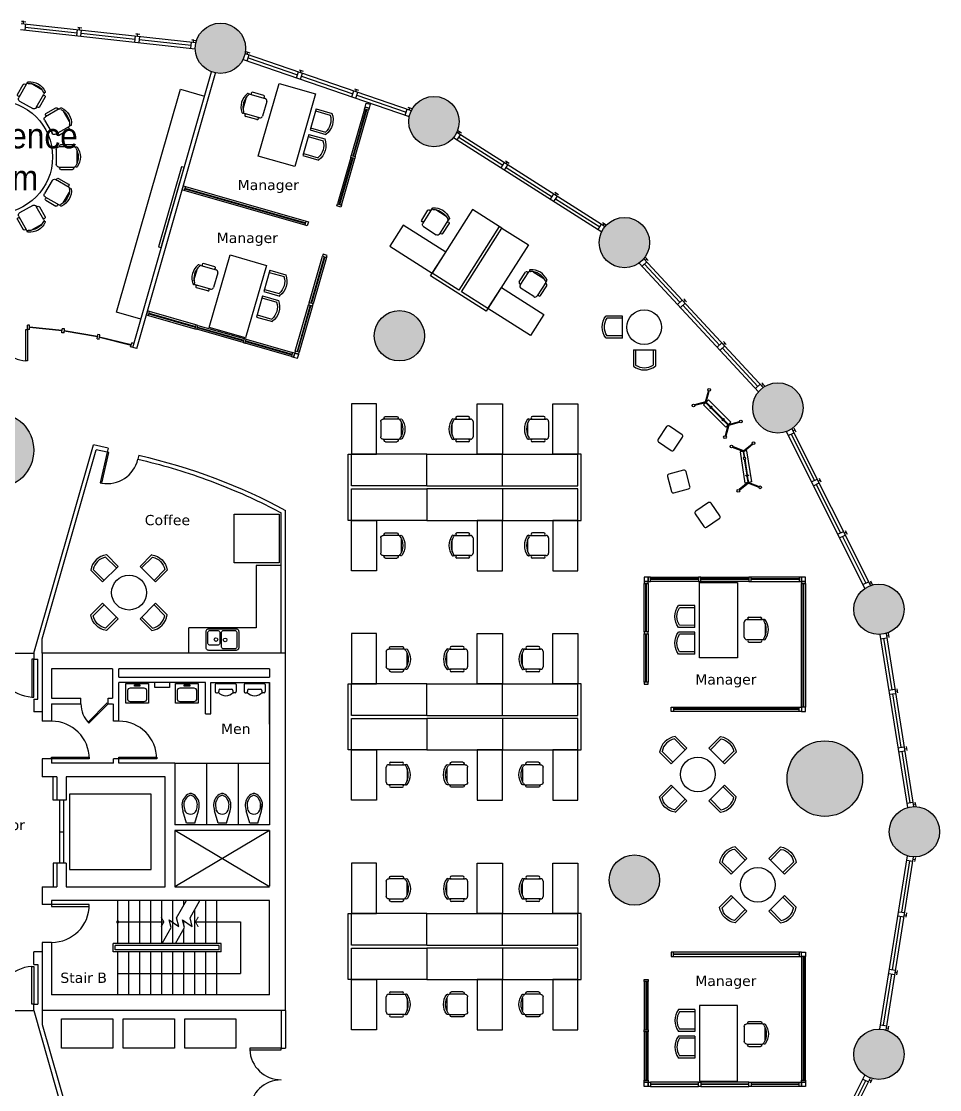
# Model space of a CAD drawing. Header units: inches. Extents: x -900 to 900, y -795 to 795.
# Drawn here: x 24 to 900, y -246 to 773 of the extents above; entities that cross this region are included whole.
import ezdxf
from ezdxf.enums import TextEntityAlignment as Align

# ---------------------------------------------------------------- set-up
doc = ezdxf.new("R2010")
doc.units = ezdxf.units.IN
doc.header["$LTSCALE"] = 48
doc.header["$MEASUREMENT"] = 0
doc.layers.get('0').update_dxf_attribs({"linetype": 'CONTINUOUS'})
for name, color, linetype in [('A-door', 3, 'CONTINUOUS'), ('A-door-elev', 44, 'CONTINUOUS'), ('A-eqpt', 181, 'CONTINUOUS'), ('A-flor-patn', 5, 'CONTINUOUS'), ('A-flor-shft', 5, 'CONTINUOUS'), ('A-flor-strs', 12, 'CONTINUOUS'), ('A-mlwk', 30, 'CONTINUOUS'), ('A-note', 7, 'CONTINUOUS'), ('A-plbg-fixt', 3, 'CONTINUOUS'), ('A-wall', 1, 'CONTINUOUS'), ('A-wall-core', 7, 'CONTINUOUS'), ('A-wall-head', 8, 'CONTINUOUS'), ('A-wall-shel', 9, 'CONTINUOUS'), ('Elevator', 6, 'CONTINUOUS'), ('Equipment', 8, 'CONTINUOUS'), ('Text', 7, 'CONTINUOUS')]:
    doc.layers.add(name, color=color, linetype=linetype)
for name, color, linetype, true_color in [('A-flor-fill', 7, 'CONTINUOUS', 0xe8eafd), ('A-furn', 7, 'CONTINUOUS', 0x007300), ('A-furn-glass', 7, 'CONTINUOUS', 0x009494), ('A-furn-syst', 7, 'CONTINUOUS', 0x850000), ('A-shel-fill', 7, 'CONTINUOUS', 0x949494)]:
    doc.layers.add(name, color=color, linetype=linetype, true_color=true_color)
doc.styles.add('Annotative', font='arial.ttf', dxfattribs={"width": 0.9, "height": 0.125})
doc.styles.add('Title', font='verdana.ttf')

# ---------------------------------------------------------------- blocks, each defined once
blk = doc.blocks.new('OfficeChair')
at = {"color": 0}
for p, q in [((-12, 4.4), (-12, 15.4)), ((-9.6, 2.4), (-9.6, 17.4)), ((-6, 19.8), (6, 19.8)), ((9.6, 17.4), (9.6, 2.4)), ((12, 4.4), (12, 15.4)), ((7.2, 0), (-7.2, 0))]:
    blk.add_line(p, q, dxfattribs=at)
for centre, radius, start, end in [((0, 7), 16, 53.8255, 126.1745), ((0, 5.3), 15.7, 57.5758, 122.4242), ((-10.8, 15.4), 1.2, 0, 180), ((-8.9, 19.2), 0.863, 126.1745, 306.1745), ((-7.2, 17.4), 2.4, 153.7164, 180), ((8.9, 19.2), 0.863, 233.8255, 53.8255), ((7.2, 17.4), 2.4, 0, 26.2836), ((10.8, 15.4), 1.2, 0, 180), ((-10.8, 4.4), 1.2, 180, 0), ((-7.2, 2.4), 2.4, 180, 270), ((7.2, 2.4), 2.4, 270, 0), ((10.8, 4.4), 1.2, 180, 0)]:
    blk.add_arc(centre, radius, start, end, dxfattribs=at)
blk = doc.blocks.new('CoffeeChair')
at = {"linetype": 'Continuous'}
for p, q in [((-10.5, 0), (-10.5, 15.8)), ((-8.4, 0), (-8.4, 14.7)), ((8.4, 0), (8.4, 14.7)), ((10.5, 0), (10.5, 15.8)), ((10.5, 0), (-10.5, 0))]:
    blk.add_line(p, q, dxfattribs=at)
for radius, start, end in [(17.5, 53.2508, 126.7494), (15.4, 57.0637, 122.9369)]:
    blk.add_arc((0, 1.7), radius, start, end, dxfattribs=at)
blk = doc.blocks.new('Sink')
for points in [[(-13, 20.5), (13, 20.5), (13.6, 20.4), (14.2, 20.2), (14.8, 19.8), (15.2, 19.2), (15.4, 18.6), (15.5, 18), (15.5, 2.5), (15.4, 1.9), (15.2, 1.2), (14.8, 0.7), (14.2, 0.3), (13.6, 0.1), (13, 0), (-13, 0), (-13.6, 0.1), (-14.2, 0.3), (-14.8, 0.7), (-15.2, 1.2), (-15.4, 1.9), (-15.5, 2.5), (-15.5, 18), (-15.4, 18.6), (-15.2, 19.2), (-14.8, 19.8), (-14.2, 20.2), (-13.6, 20.4), (-13, 20.5)], [(-11.8, 19), (-1, 19), (-0.5, 18.9), (0, 18.7), (0.4, 18.4), (0.7, 18), (0.9, 17.5), (1, 17), (1, 3.5), (0.9, 3), (0.7, 2.5), (0.4, 2.1), (0, 1.8), (-0.5, 1.6), (-1, 1.5), (-11.8, 1.5), (-12.3, 1.6), (-12.8, 1.8), (-13.2, 2.1), (-13.5, 2.5), (-13.7, 3), (-13.8, 3.5), (-13.8, 17), (-13.7, 17.5), (-13.5, 18), (-13.2, 18.4), (-12.8, 18.7), (-12.3, 18.9), (-11.8, 19)], [(4.5, 15.5), (12, 15.5), (12.5, 15.4), (13, 15.2), (13.4, 14.9), (13.7, 14.5), (13.9, 14), (14, 13.5), (14, 3.5), (13.9, 3), (13.7, 2.5), (13.4, 2.1), (13, 1.8), (12.5, 1.6), (12, 1.5), (4.5, 1.5), (4, 1.6), (3.5, 1.8), (3.1, 2.1), (2.8, 2.5), (2.6, 3), (2.5, 3.5), (2.5, 13.5), (2.6, 14), (2.8, 14.5), (3.1, 14.9), (3.5, 15.2), (4, 15.4), (4.5, 15.5)]]:
    blk.add_lwpolyline(points)
for centre in [(-2.5, 10.5), (6.2, 10.2)]:
    blk.add_circle(centre, 1.75)
blk = doc.blocks.new('*U9')
at = {"layer": 'A-furn', "xscale": -1}
blk.add_blockref('OfficeChair', (0, -11.5), dxfattribs=at)
blk = doc.blocks.new('*U10')
at = {"layer": 'A-wall', "color": 0, "linetype": 'ByBlock', "lineweight": -2, "transparency": 16777216}
blk.add_blockref('*U9', (0, 712.6), dxfattribs=at)
for p, rotation in [((-34.5, 703.3), 29.99999999999999), ((34.5, 703.3), 329.9999999999999), ((-59.8, 678.1), 59.99999999999999), ((59.8, 678.1), 299.9999999999999), ((-69, 643.6), 90), ((69, 643.6), 270), ((-59.8, 609.1), 120), ((59.8, 609.1), 240), ((-34.5, 583.8), 150), ((34.5, 583.8), 210), ((0, 574.6), 180)]:
    blk.add_blockref('*U9', p, dxfattribs=dict(at, rotation=rotation))

msp = doc.modelspace()

# ---------------------------------------------------------------- hatches: boundary and pattern name
at = {"layer": 'A-flor-fill'}
h = msp.add_hatch(color=256, dxfattribs=at)
h.dxf.hatch_style = 1
h.paths.add_polyline_path([(408.8, 473, 1), (360.8, 473, 1)])
h.paths.add_polyline_path([(754.5, 50.7, 1), (826.5, 50.7, 1)])
h.paths.add_polyline_path([(632.9, -46, 1), (584.9, -46, 1)])
h.paths.add_polyline_path([(36, 363.8, 1), (-36, 363.8, 1)])
h.paths.add_polyline_path([(43.9, -299.3, 1), (19.9, -299.3, 1)])
h.paths.add_polyline_path([(288.4, -391, 1), (264.4, -391, 1)])
h.paths.add_polyline_path([(23.4, -474.1, 1), (-48.6, -474.1, 1)])
h.paths.add_polyline_path([(-383.4, -316.3, 1), (-431.4, -316.3, 1)])
h.paths.add_polyline_path([(-449.1, -269.7, 1), (-473.1, -269.7, 1)])
h.paths.add_polyline_path([(-414.5, 305.6, 1), (-438.5, 305.6, 1)])
h.paths.add_polyline_path([(-515.7, 264.2, 1), (-443.7, 264.2, 1)])
at = {"layer": 'A-shel-fill'}
h = msp.add_hatch(color=256, dxfattribs=at)
h.dxf.hatch_style = 1
h.paths.add_polyline_path([(238.1, 747.2, 1), (190.1, 747.2, 1)])
h.paths.add_polyline_path([(441.7, 677.3, 1), (393.7, 677.3, 1)])
h.paths.add_polyline_path([(575.4, 561.9, 1), (623.4, 561.9, 1)])
h.paths.add_polyline_path([(721.7, 404.3, 1), (769.7, 404.3, 1)])
h.paths.add_polyline_path([(866.1, 212.2, 1), (818.1, 212.2, 1)])
h.paths.add_polyline_path([(852, 0, 1), (900, 0, 1)])
h.paths.add_polyline_path([(866.1, -212.2, 1), (818.1, -212.2, 1)])
h.paths.add_polyline_path([(769.7, -404.3, 1), (721.7, -404.3, 1)])
h.paths.add_polyline_path([(623.4, -561.9, 1), (575.4, -561.9, 1)])
h.paths.add_polyline_path([(441.7, -677.3, 1), (393.7, -677.3, 1)])
h.paths.add_polyline_path([(238.1, -747.2, 1), (190.1, -747.2, 1)])
h.paths.add_polyline_path([(-190.1, -747.2, 1), (-238.1, -747.2, 1)])
h.paths.add_polyline_path([(-393.7, -677.3, 1), (-441.7, -677.3, 1)])
h.paths.add_polyline_path([(-575.4, -561.9, 1), (-623.4, -561.9, 1)])
h.paths.add_polyline_path([(-769.7, -404.3, 1), (-721.7, -404.3, 1)])
h.paths.add_polyline_path([(-866.1, -212.2, 1), (-818.1, -212.2, 1)])
h.paths.add_polyline_path([(-900, 0, 1), (-852, 0, 1)])
h.paths.add_polyline_path([(-818.1, 212.2, 1), (-866.1, 212.2, 1)])
h.paths.add_polyline_path([(-721.7, 404.3, 1), (-769.7, 404.3, 1)])
h.paths.add_polyline_path([(-623.4, 561.9, 1), (-575.4, 561.9, 1)])
h.paths.add_polyline_path([(-441.7, 677.3, 1), (-393.7, 677.3, 1)])
h.paths.add_polyline_path([(-238.1, 747.2, 1), (-190.1, 747.2, 1)])

# ---------------------------------------------------------------- linework, layer by layer
at = {"layer": 'A-door'}
for points in [[(30.1, 449.1), (28.6, 449.1), (28.6, 479.1), (30.1, 479.1)], [(99.3, 332.8), (100.8, 332.4), (107.5, 361.7), (106.1, 362)], [(36, 164.5), (34.3, 164.5), (34.3, 128.5), (36, 128.5)], [(36, -164.5), (34.2, -164.5), (34.2, -128.5), (36, -128.5)], [(242, -206.5), (242, -208), (272, -208), (272, -206.5)]]:
    msp.add_lwpolyline(points, close=True, dxfattribs=at)
for points in [[(88.7, 103.6), (107, 122), (106.1, 122.9), (87.8, 104.5), (88.7, 103.6)], [(89, 69.5), (53, 69.5), (53, 71.3), (89, 71.3), (89, 69.5)], [(153.3, 69.5), (117.3, 69.5), (117.3, 71.3), (153.3, 71.3), (153.3, 69.5)], [(89, -69.5), (53, -69.5), (53, -71.3), (89, -71.3), (89, -69.5)]]:
    msp.add_lwpolyline(points, dxfattribs=at)
for centre, radius, start, end in [((30.1, 479.1), 30, 180, 267.1376), ((106.1, 362), 30, 259.8729, 347.0104), ((36, 164.5), 36, 180, 267.217), ((107, 122), 26, 180, 225), ((53, 69.5), 36, 0, 90), ((117.3, 69.5), 36, 0, 90), ((53, -69.5), 36, 270, 0), ((36, -164.5), 36, 92.783, 180), ((272, -206.5), 30, 182.8477, 269.9853), ((272, -266.6), 30, 90.0147, 177.1523)]:
    msp.add_arc(centre, radius, start, end, dxfattribs=at)
at = {"layer": 'A-door-elev'}
for p, q in [((60.5, 30), (60.5, -30)), ((64.5, 30), (64.5, -30)), ((60.5, 0), (64.5, 0))]:
    msp.add_line(p, q, dxfattribs=at)
at = {"layer": 'A-eqpt'}
msp.add_lwpolyline([(270, 256.6), (227.3, 256.6), (227.3, 303), (270, 303)], close=True, dxfattribs=at)
at = {"layer": 'A-flor-patn'}
for centre, radius in [((384.8, 473), 24), ((0, 363.8), 36), ((790.5, 50.7), 36), ((608.9, -46), 24)]:
    msp.add_circle(centre, radius, dxfattribs=at)
at = {"layer": 'A-flor-shft'}
for p, q in [((261, -52.5), (170.5, 1.3)), ((261, 1.3), (170.5, -52.5))]:
    msp.add_line(p, q, dxfattribs=at)
at = {"layer": 'A-flor-strs'}
for p, q in [((116.1, -106.5), (116.1, -65.5)), ((126.6, -106.5), (126.6, -65.5)), ((137.1, -106.5), (137.1, -65.5)), ((147.6, -106.5), (147.6, -65.5)), ((158.1, -106.5), (158.1, -65.5)), ((168.6, -106.5), (168.6, -65.5)), ((200.1, -106.5), (200.1, -65.5)), ((210.6, -106.5), (210.6, -65.5)), ((189.6, -106.5), (189.6, -74.1)), ((179.1, -88.4), (179.1, -84.7)), ((179.1, -106.5), (179.1, -92.7)), ((214.8, -106.5), (111.8, -106.5)), ((111.8, -114.5), (111.8, -106.5)), ((212.8, -108.5), (113.8, -108.5)), ((113.8, -112.5), (113.8, -108.5)), ((212.8, -112.5), (212.8, -108.5)), ((214.8, -114.5), (214.8, -106.5)), ((214.8, -114.5), (111.8, -114.5)), ((212.8, -112.5), (113.8, -112.5)), ((116.1, -135), (116.1, -114.5)), ((126.6, -155.5), (126.6, -114.5)), ((137.1, -155.5), (137.1, -114.5)), ((147.6, -155.5), (147.6, -114.5)), ((158.1, -155.5), (158.1, -114.5)), ((168.6, -155.5), (168.6, -114.5)), ((179.1, -155.5), (179.1, -114.5)), ((189.6, -155.5), (189.6, -114.5)), ((200.1, -155.5), (200.1, -114.5)), ((210.6, -155.5), (210.6, -114.5)), ((116.1, -135), (233.2, -135)), ((116.1, -155.5), (116.1, -135))]:
    msp.add_line(p, q, dxfattribs=at)
for points in [[(158.5, -106.5), (167, -91.4), (165.2, -84), (174.3, -90.4), (172.3, -82.1), (181.7, -65.5)], [(171.3, -106.5), (179.9, -91.4), (178, -84), (187.2, -90.4), (185.1, -82.1), (194.5, -65.5)]]:
    msp.add_lwpolyline(points, dxfattribs=at)
at = {"layer": 'A-flor-strs', "const_width": 1, "flags": 128}
for points in [[(160.2, -86), (157.4, -81.2)], [(190.2, -85.9), (193, -81.1)], [(160.2, -86), (157.4, -90.8)], [(190.2, -85.9), (193, -90.8)]]:
    msp.add_lwpolyline(points, dxfattribs=at)
at = {"layer": 'A-flor-strs', "const_width": 1.5, "flags": 128}
msp.add_lwpolyline([(115.4, -86, 1), (116.9, -86, 1)], format="xyb", close=True, dxfattribs=at)
at = {"layer": 'A-flor-strs', "flags": 128}
for points in [[(116.1, -86), (160.2, -86)], [(190.2, -86), (233.2, -86), (233.2, -135)]]:
    msp.add_lwpolyline(points, dxfattribs=at)
at = {"layer": 'A-furn'}
for p, q in [((454.6, 593.4), (416, 532.6)), ((479.9, 577.4), (454.6, 593.4)), ((479.9, 577.4), (454.6, 593.4)), ((482.5, 575.8), (507.8, 559.7)), ((482.5, 575.8), (507.8, 559.7)), ((507.8, 559.7), (469.2, 498.9)), ((676.7, 410), (679.5, 420.3)), ((677.4, 409.8), (680.2, 420.1)), ((676.7, 410), (666.3, 407.2)), ((676.9, 409.2), (666.5, 406.5)), ((679.5, 411.9), (674.7, 407.1)), ((677.4, 409.8), (676.9, 409.2)), ((676.9, 409.2), (681.2, 404.8)), ((681.8, 405.4), (677.4, 409.8)), ((700.7, 390.7), (679.5, 411.9)), ((674.7, 407.1), (696, 385.9)), ((682, 404.1), (693, 393.1)), ((693.5, 393.6), (682.5, 404.7)), ((693.7, 392.4), (698.1, 388)), ((698.6, 388.5), (694.2, 392.9)), ((698.1, 388), (695.3, 377.6)), ((700.7, 390.7), (696, 385.9)), ((698.8, 387.8), (696, 377.4)), ((698.1, 388), (698.6, 388.5)), ((698.6, 388.5), (709, 391.3)), ((698.8, 387.8), (709.2, 390.6)), ((712.8, 363.4), (702.8, 367.3)), ((712.8, 363.4), (721.2, 370.1)), ((713.3, 362.8), (721.6, 369.6)), ((411, 360), (339, 360)), ((411, 360), (483, 360)), ((411, 330), (411, 360)), ((411, 330), (411, 360)), ((483, 360), (555, 360)), ((483, 330), (483, 360)), ((712.5, 362.7), (702.5, 366.6)), ((716.2, 363.3), (709.6, 362.2)), ((709.6, 362.2), (714.2, 332.6)), ((713.3, 362.8), (712.5, 362.7)), ((712.5, 362.7), (713.5, 356.6)), ((714.2, 356.7), (713.3, 362.8)), ((720.9, 333.6), (716.2, 363.3)), ((713.6, 355.6), (716, 340.2)), ((716.8, 340.3), (714.4, 355.7)), ((716.2, 339.2), (717.1, 333.1)), ((717.9, 333.2), (716.9, 339.3)), ((411, 327), (411, 297)), ((411, 327), (411, 297)), ((483, 327), (483, 297)), ((717.1, 333.1), (708.8, 326.3)), ((717.6, 332.5), (709.3, 325.7)), ((720.9, 333.6), (714.2, 332.6)), ((717.1, 333.1), (717.9, 333.2)), ((717.6, 332.5), (727.6, 328.6)), ((717.9, 333.2), (727.9, 329.3)), ((411, 297), (339, 297)), ((411, 297), (483, 297)), ((483, 297), (555, 297)), ((411, 141), (339, 141)), ((411, 111), (411, 141)), ((411, 111), (411, 141)), ((411, 141), (483, 141)), ((483, 141), (555, 141)), ((483, 111), (483, 141)), ((411, 108), (411, 78)), ((411, 108), (411, 78)), ((483, 108), (483, 78)), ((411, 78), (339, 78)), ((411, 78), (483, 78)), ((483, 78), (555, 78)), ((411, -78), (339, -78)), ((411, -108), (411, -78)), ((411, -108), (411, -78)), ((411, -78), (483, -78)), ((483, -78), (555, -78)), ((483, -108), (483, -78)), ((411, -111), (411, -141)), ((411, -111), (411, -141)), ((483, -111), (483, -141)), ((411, -141), (339, -141)), ((411, -141), (483, -141)), ((483, -141), (555, -141))]:
    msp.add_line(p, q, dxfattribs=at)
for points in [[(270.1, 713.6), (304.7, 703.7), (284.9, 634.5), (250.2, 644.4)], [(428.9, 552.9), (388.3, 578.6), (375.5, 558.4), (416, 532.6)], [(223.3, 550.2), (257.9, 540.2), (238, 471), (203.4, 480.9)], [(482.1, 519.2), (522.6, 493.4), (509.7, 473.2), (469.2, 498.9)], [(363, 360), (363, 408), (339, 408), (339, 360)], [(459, 360), (459, 408), (483, 408), (483, 360)], [(531, 360), (531, 408), (555, 408), (555, 360)], [(683, 405.2), (682.3, 405.9), (680.7, 404.3), (681.4, 403.6)], [(694, 394.2), (694.8, 393.5), (693.2, 391.9), (692.4, 392.6)], [(715.1, 355.8), (715, 356.8), (712.7, 356.5), (712.9, 355.5)], [(717.5, 340.4), (717.7, 339.4), (715.4, 339.1), (715.3, 340.1)], [(363, 297), (363, 249), (339, 249), (339, 297)], [(459, 297), (459, 249), (483, 249), (483, 297)], [(531, 297), (531, 249), (555, 249), (555, 297)], [(707.1, 165.8), (671.1, 165.8), (671.1, 237.8), (707.1, 237.8)], [(363, 141), (363, 189), (339, 189), (339, 141)], [(459, 141), (459, 189), (483, 189), (483, 141)], [(531, 141), (531, 189), (555, 189), (555, 141)], [(363, 78), (363, 30), (339, 30), (339, 78)], [(459, 78), (459, 30), (483, 30), (483, 78)], [(531, 78), (531, 30), (555, 30), (555, 78)], [(363, -78), (363, -30), (339, -30), (339, -78)], [(459, -78), (459, -30), (483, -30), (483, -78)], [(531, -78), (531, -30), (555, -30), (555, -78)], [(363, -141), (363, -189), (339, -189), (339, -141)], [(459, -141), (459, -189), (483, -189), (483, -141)], [(531, -141), (531, -189), (555, -189), (555, -141)], [(707.1, -165.8), (671.1, -165.8), (671.1, -237.8), (707.1, -237.8)]]:
    msp.add_lwpolyline(points, close=True, dxfattribs=at)
at = {"layer": 'A-furn', "flags": 128}
for points in [[(631.9, 371.8), (644, 363.5, 0.414214), (646.6, 364), (654.8, 376.2, 0.414214), (654.3, 378.7), (642.2, 386.9, 0.414214), (639.6, 386.4), (631.4, 374.3, 0.414214)], [(646.5, 323.2), (660.6, 327.1, 0.414214), (661.9, 329.3), (658.1, 343.5, 0.414214), (655.8, 344.8), (641.7, 340.9, 0.414214), (640.4, 338.7), (644.2, 324.5, 0.414214)], [(677.6, 290.5), (689.8, 298.7, 0.414214), (690.3, 301.2), (682.1, 313.4, 0.414214), (679.5, 313.9), (667.4, 305.7, 0.414214), (666.9, 303.2), (675.1, 291, 0.414214)]]:
    msp.add_lwpolyline(points, format="xyb", close=True, dxfattribs=at)
at = {"layer": 'A-furn'}
for centre, radius in [((0, 643.6), 54), ((680.1, 421.4), 1.32), ((665.2, 406.5), 1.32), ((710.3, 391.3), 1.32), ((695.3, 376.3), 1.32), ((701.5, 367.4), 1.32), ((722.4, 370.6), 1.32), ((708, 325.2), 1.32), ((728.9, 328.5), 1.32)]:
    msp.add_circle(centre, radius, dxfattribs=at)
at = {"layer": 'A-furn-glass'}
for p, q in [((340.5, 644.5), (353.2, 688.7)), ((341, 644.4), (353.7, 688.6)), ((327.3, 598.4), (340, 642.6)), ((327.8, 598.2), (340.5, 642.5)), ((180, 613.3), (295.3, 580.2)), ((180.1, 613.8), (295.5, 580.7)), ((313, 548.4), (300.3, 504.2)), ((313.5, 548.2), (300.8, 504)), ((299.8, 502.2), (287.1, 458)), ((300.2, 502.1), (287.6, 457.9)), ((145.8, 494.1), (190, 481.4)), ((146, 494.6), (190.2, 481.9)), ((63.1, 478.1), (32, 481.3)), ((63, 477.6), (32, 480.8)), ((192, 480.9), (236.2, 468.2)), ((192.1, 481.3), (236.3, 468.7)), ((96.7, 472), (65, 477.4)), ((96.8, 472.4), (65.1, 477.9)), ((98.7, 471.6), (128.9, 464.2)), ((98.8, 472), (129, 464.7)), ((238.1, 467.6), (282.3, 455)), ((238.2, 468.1), (282.5, 455.4)), ((619.9, 190.8), (619.9, 236.8)), ((620.4, 190.8), (620.4, 236.8)), ((670.1, 241.1), (624.1, 241.1)), ((670.1, 240.6), (624.1, 240.6)), ((718.1, 241.1), (672.1, 241.1)), ((718.1, 240.6), (672.1, 240.6)), ((766.1, 241.1), (720.1, 241.1)), ((766.1, 240.6), (720.1, 240.6)), ((769.9, 118.8), (769.9, 236.8)), ((770.4, 118.8), (770.4, 236.8)), ((619.9, 142.8), (619.9, 188.8)), ((620.4, 142.8), (620.4, 188.8)), ((766.1, 117.1), (646.1, 117.1)), ((766.1, 116.6), (646.1, 116.6)), ((766.1, -116.6), (646.1, -116.6)), ((766.1, -117.1), (646.1, -117.1)), ((769.9, -118.8), (769.9, -236.8)), ((770.4, -118.8), (770.4, -236.8)), ((619.9, -142.8), (619.9, -188.8)), ((620.4, -142.8), (620.4, -188.8)), ((619.9, -190.8), (619.9, -236.8)), ((620.4, -190.8), (620.4, -236.8)), ((670.1, -240.6), (624.1, -240.6)), ((670.1, -241.1), (624.1, -241.1)), ((718.1, -240.6), (672.1, -240.6)), ((718.1, -241.1), (672.1, -241.1)), ((766.1, -240.6), (720.1, -240.6)), ((766.1, -241.1), (720.1, -241.1))]:
    msp.add_line(p, q, dxfattribs=at)
at = {"layer": 'A-furn-syst'}
for p, q in [((351.5, 689.2), (338.8, 645)), ((342.7, 643.9), (355.4, 688.1)), ((338.3, 643.1), (325.6, 598.9)), ((329.5, 597.7), (342.1, 642)), ((294.8, 578.5), (179.5, 611.6)), ((180.6, 615.4), (295.9, 582.4)), ((479.9, 577.4), (441.3, 516.6)), ((443.9, 515), (482.5, 575.8)), ((482.5, 575.8), (479.9, 577.4)), ((298.6, 504.6), (311.3, 548.9)), ((315.1, 547.8), (302.5, 503.5)), ((414.4, 530.1), (416, 532.6)), ((467.6, 496.4), (414.4, 530.1)), ((441.3, 516.6), (416, 532.6)), ((469.2, 498.9), (443.9, 515)), ((285.4, 458.5), (298.1, 502.7)), ((301.9, 501.6), (289.3, 457.4)), ((145.3, 492.4), (189.6, 479.7)), ((190.7, 483.6), (146.4, 496.2)), ((469.2, 498.9), (467.6, 496.4)), ((235.7, 466.5), (191.5, 479.2)), ((192.6, 483), (236.8, 470.3)), ((238.7, 469.8), (282.9, 457.1)), ((281.8, 453.3), (237.6, 465.9)), ((336, 297), (336, 360)), ((336, 360), (339, 360)), ((339, 330), (339, 360)), ((558, 360), (555, 360)), ((555, 330), (555, 360)), ((558, 297), (558, 360)), ((411, 330), (339, 330)), ((339, 297), (339, 327)), ((339, 327), (411, 327)), ((411, 330), (483, 330)), ((483, 327), (411, 327)), ((483, 330), (555, 330)), ((555, 327), (483, 327)), ((555, 297), (555, 327)), ((339, 297), (336, 297)), ((555, 297), (558, 297)), ((618.1, 190.8), (618.1, 236.8)), ((622.1, 236.8), (622.1, 190.8)), ((624.1, 242.8), (670.1, 242.8)), ((670.1, 238.8), (624.1, 238.8)), ((672.1, 242.8), (718.1, 242.8)), ((718.1, 238.8), (672.1, 238.8)), ((766.1, 242.8), (720.1, 242.8)), ((720.1, 238.8), (766.1, 238.8)), ((768.1, 118.8), (768.1, 236.8)), ((772.1, 236.8), (772.1, 118.8)), ((618.1, 142.8), (618.1, 188.8)), ((622.1, 188.8), (622.1, 142.8)), ((336, 78), (336, 141)), ((336, 141), (339, 141)), ((339, 111), (339, 141)), ((558, 141), (555, 141)), ((555, 111), (555, 141)), ((558, 78), (558, 141)), ((646.1, 118.8), (766.1, 118.8)), ((766.1, 114.8), (646.1, 114.8)), ((411, 111), (339, 111)), ((339, 78), (339, 108)), ((339, 108), (411, 108)), ((411, 111), (483, 111)), ((483, 108), (411, 108)), ((483, 111), (555, 111)), ((555, 108), (483, 108)), ((555, 78), (555, 108)), ((339, 78), (336, 78)), ((555, 78), (558, 78)), ((336, -141), (336, -78)), ((336, -78), (339, -78)), ((339, -108), (339, -78)), ((558, -78), (555, -78)), ((555, -108), (555, -78)), ((558, -141), (558, -78)), ((411, -108), (339, -108)), ((339, -141), (339, -111)), ((339, -111), (411, -111)), ((411, -108), (483, -108)), ((483, -111), (411, -111)), ((483, -108), (555, -108)), ((555, -111), (483, -111)), ((555, -141), (555, -111)), ((766.1, -114.8), (646.1, -114.8)), ((646.1, -118.8), (766.1, -118.8)), ((768.1, -118.8), (768.1, -236.8)), ((772.1, -236.8), (772.1, -118.8)), ((339, -141), (336, -141)), ((555, -141), (558, -141)), ((618.1, -142.8), (618.1, -188.8)), ((622.1, -188.8), (622.1, -142.8)), ((618.1, -190.8), (618.1, -236.8)), ((622.1, -236.8), (622.1, -190.8)), ((670.1, -238.8), (624.1, -238.8)), ((624.1, -242.8), (670.1, -242.8)), ((718.1, -238.8), (672.1, -238.8)), ((672.1, -242.8), (718.1, -242.8)), ((720.1, -238.8), (766.1, -238.8)), ((766.1, -242.8), (720.1, -242.8))]:
    msp.add_line(p, q, dxfattribs=at)
for points in [[(355.9, 690), (352.1, 691.1), (353.2, 695), (357, 693.9)], [(355.4, 688.1), (351.5, 689.2), (352.1, 691.1), (355.9, 690)], [(342.1, 642), (338.3, 643.1), (338.8, 645), (342.7, 643.9)], [(177.6, 612.1), (178.7, 616), (180.6, 615.4), (179.5, 611.6)], [(328.9, 595.8), (325.1, 596.9), (325.6, 598.9), (329.5, 597.7)], [(297.9, 581.8), (296.8, 578), (294.8, 578.5), (295.9, 582.4)], [(315.7, 549.7), (311.9, 550.8), (311.3, 548.9), (315.1, 547.8)], [(302.5, 503.5), (298.6, 504.6), (298.1, 502.7), (301.9, 501.6)], [(144.5, 496.8), (143.4, 492.9), (145.3, 492.4), (146.4, 496.2)], [(190.7, 483.6), (189.6, 479.7), (191.5, 479.2), (192.6, 483)], [(236.8, 470.3), (235.7, 466.5), (237.6, 465.9), (238.7, 469.8)], [(289.3, 457.4), (285.4, 458.5), (284.9, 456.6), (288.7, 455.5)], [(282.9, 457.1), (281.8, 453.3), (283.8, 452.7), (284.9, 456.6)], [(288.7, 455.5), (284.9, 456.6), (283.8, 452.7), (287.6, 451.6)], [(618.1, 238.8), (622.1, 238.8), (622.1, 242.8), (618.1, 242.8)], [(618.1, 236.8), (622.1, 236.8), (622.1, 238.8), (618.1, 238.8)], [(624.1, 238.8), (624.1, 242.8), (622.1, 242.8), (622.1, 238.8)], [(672.1, 238.8), (672.1, 242.8), (670.1, 242.8), (670.1, 238.8)], [(720.1, 238.8), (720.1, 242.8), (718.1, 242.8), (718.1, 238.8)], [(768.1, 238.8), (768.1, 242.8), (766.1, 242.8), (766.1, 238.8)], [(768.1, 238.8), (772.1, 238.8), (772.1, 242.8), (768.1, 242.8)], [(768.1, 236.8), (772.1, 236.8), (772.1, 238.8), (768.1, 238.8)], [(618.1, 188.8), (622.1, 188.8), (622.1, 190.8), (618.1, 190.8)], [(618.1, 140.8), (622.1, 140.8), (622.1, 142.8), (618.1, 142.8)], [(644.1, 114.8), (644.1, 118.8), (646.1, 118.8), (646.1, 114.8)], [(768.1, 118.8), (768.1, 114.8), (766.1, 114.8), (766.1, 118.8)], [(768.1, 114.8), (772.1, 114.8), (772.1, 118.8), (768.1, 118.8)], [(644.1, -114.8), (644.1, -118.8), (646.1, -118.8), (646.1, -114.8)], [(768.1, -118.8), (768.1, -114.8), (766.1, -114.8), (766.1, -118.8)], [(768.1, -114.8), (772.1, -114.8), (772.1, -118.8), (768.1, -118.8)], [(618.1, -140.8), (622.1, -140.8), (622.1, -142.8), (618.1, -142.8)], [(618.1, -188.8), (622.1, -188.8), (622.1, -190.8), (618.1, -190.8)], [(618.1, -236.8), (622.1, -236.8), (622.1, -238.8), (618.1, -238.8)], [(618.1, -238.8), (622.1, -238.8), (622.1, -242.8), (618.1, -242.8)], [(624.1, -238.8), (624.1, -242.8), (622.1, -242.8), (622.1, -238.8)], [(672.1, -238.8), (672.1, -242.8), (670.1, -242.8), (670.1, -238.8)], [(720.1, -238.8), (720.1, -242.8), (718.1, -242.8), (718.1, -238.8)], [(768.1, -238.8), (768.1, -242.8), (766.1, -242.8), (766.1, -238.8)], [(768.1, -236.8), (772.1, -236.8), (772.1, -238.8), (768.1, -238.8)], [(768.1, -238.8), (772.1, -238.8), (772.1, -242.8), (768.1, -242.8)]]:
    msp.add_lwpolyline(points, close=True, dxfattribs=at)
for centre in [(618.2, 481.2), (126.9, 228.1), (669.4, 54.7), (726.6, -50.6)]:
    msp.add_circle(centre, 16.6, dxfattribs=at)
at = {"layer": 'A-mlwk'}
for p, q in [((115, 495.5), (175.9, 708.3)), ((175.9, 708.3), (199, 701.6)), ((138.1, 488.9), (115, 495.5)), ((248, 253.8), (248, 194.5)), ((272, 253.8), (248, 253.8)), ((248, 194.5), (184, 194.5)), ((184, 170.5), (184, 194.5))]:
    msp.add_line(p, q, dxfattribs=at)
at = {"layer": 'A-plbg-fixt'}
for p, q in [((123.8, 122.6), (123.8, 141.5)), ((123.8, 141.5), (145.4, 141.5)), ((125.6, 126.2), (125.6, 135)), ((128.2, 137.2), (141, 137.2)), ((132, 138.8), (132, 140.1)), ((132, 140.1), (137.2, 140.1)), ((137.2, 138.8), (132, 138.8)), ((137.2, 140.1), (137.2, 138.8)), ((143.6, 135), (143.6, 126.2)), ((145.4, 141.5), (145.4, 122.6)), ((171.3, 122.6), (171.3, 141.5)), ((171.3, 141.5), (192.9, 141.5)), ((173.1, 126.2), (173.1, 135)), ((175.7, 137.2), (188.6, 137.2)), ((179.5, 140.1), (184.8, 140.1)), ((179.5, 138.8), (179.5, 140.1)), ((184.8, 138.8), (179.5, 138.8)), ((184.8, 140.1), (184.8, 138.8)), ((191.2, 135), (191.2, 126.2)), ((192.9, 141.5), (192.9, 122.6)), ((209.1, 140.4), (209.1, 133.7)), ((210.2, 141.5), (228.1, 141.5)), ((210.2, 132.6), (211.4, 132.6)), ((212.5, 134.8), (212.5, 133.7)), ((213.6, 135.9), (224.8, 135.9)), ((225.9, 134.8), (225.9, 133.7)), ((228.1, 132.6), (227, 132.6)), ((229.2, 140.4), (229.2, 133.7)), ((236.7, 140.4), (236.7, 133.7)), ((237.8, 141.5), (255.7, 141.5)), ((237.8, 132.6), (238.9, 132.6)), ((240, 134.8), (240, 133.7)), ((241.1, 135.9), (252.3, 135.9)), ((253.4, 134.8), (253.4, 133.7)), ((255.7, 132.6), (254.5, 132.6)), ((256.8, 140.4), (256.8, 133.7)), ((145.4, 122.6), (123.8, 122.6)), ((141, 123.9), (128.2, 123.9)), ((192.9, 122.6), (171.3, 122.6)), ((188.6, 123.9), (175.7, 123.9)), ((170.5, 65.5), (261, 65.5)), ((200.7, 65.5), (200.7, 6.5)), ((230.9, 65.5), (230.9, 6.5)), ((181.8, 8.2), (178.3, 20.1)), ((189.5, 8.2), (193, 20.1)), ((211.9, 8.2), (208.4, 20.1)), ((219.7, 8.2), (223.2, 20.1)), ((242.1, 8.2), (238.6, 20.1)), ((249.8, 8.2), (253.3, 20.1)), ((189.5, 8.2), (181.8, 8.2)), ((219.7, 8.2), (211.9, 8.2)), ((249.8, 8.2), (242.1, 8.2))]:
    msp.add_line(p, q, dxfattribs=at)
for points in [[(125.6, 135), (126.3, 136.6), (128.2, 137.2)], [(141, 137.2), (142.9, 136.6), (143.6, 135)], [(165.5, 142.5), (165.5, 137.5), (151.5, 137.5), (151.5, 142.5)], [(173.1, 135), (173.9, 136.6), (175.7, 137.2)], [(188.6, 137.2), (190.4, 136.6), (191.2, 135)], [(128.2, 123.9), (126.3, 124.6), (125.6, 126.2)], [(143.6, 126.2), (142.9, 124.6), (141, 123.9)], [(175.7, 123.9), (173.9, 124.6), (173.1, 126.2)], [(191.2, 126.2), (190.4, 124.6), (188.6, 123.9)]]:
    msp.add_lwpolyline(points, dxfattribs=at)
for centre, radius, start, end in [((210.2, 140.4), 1.12, 90, 180), ((210.2, 133.7), 1.12, 180, 270), ((211.4, 133.7), 1.12, 270, 0), ((219.2, 139), 9.33, 221.0916, 318.9084), ((213.6, 134.8), 1.12, 90, 180), ((224.8, 134.8), 1.12, 0, 90), ((227, 133.7), 1.12, 180, 270), ((228.1, 140.4), 1.12, 0, 90), ((228.1, 133.7), 1.12, 270, 0), ((237.8, 140.4), 1.12, 90, 180), ((237.8, 133.7), 1.12, 180, 270), ((238.9, 133.7), 1.12, 270, 0), ((246.7, 139), 9.33, 221.0916, 318.9084), ((241.1, 134.8), 1.12, 90, 180), ((252.3, 134.8), 1.12, 0, 90), ((254.5, 133.7), 1.12, 180, 270), ((255.7, 140.4), 1.12, 0, 90), ((255.7, 133.7), 1.12, 270, 0), ((188.8, 25.8), 11.4, 113.5877, 178.8418), ((188.8, 25.8), 9.65, 113.5877, 178.8418), ((185.6, 33), 3.54, 66.4123, 113.5877), ((185.6, 33), 1.77, 66.4123, 113.5877), ((182.5, 25.8), 9.65, 1.1582, 66.4123), ((182.5, 25.8), 11.4, 1.1582, 66.4123), ((218.9, 25.8), 11.4, 113.5877, 178.8418), ((218.9, 25.8), 9.65, 113.5877, 178.8418), ((215.8, 33), 3.54, 66.4123, 113.5877), ((215.8, 33), 1.77, 66.4123, 113.5877), ((212.6, 25.8), 9.65, 1.1582, 66.4123), ((212.6, 25.8), 11.4, 1.1582, 66.4123), ((249.1, 25.8), 11.4, 113.5877, 178.8418), ((249.1, 25.8), 9.65, 113.5877, 178.8418), ((246, 33), 3.54, 66.4123, 113.5877), ((246, 33), 1.77, 66.4123, 113.5877), ((242.8, 25.8), 9.65, 1.1582, 66.4123), ((242.8, 25.8), 11.4, 1.1582, 66.4123), ((199.6, 26.4), 22.2, 180.9933, 196.391), ((199.6, 26.4), 20.4, 180.9933, 196.391), ((185.6, 22.8), 6.09, 201.261, 338.739), ((171.7, 26.4), 20.4, 343.609, 359.0067), ((171.7, 26.4), 22.2, 343.609, 359.0067), ((229.7, 26.4), 22.2, 180.9933, 196.391), ((229.7, 26.4), 20.4, 180.9933, 196.391), ((215.8, 22.8), 6.09, 201.261, 338.739), ((201.9, 26.4), 20.4, 343.609, 359.0067), ((201.9, 26.4), 22.2, 343.609, 359.0067), ((259.9, 26.4), 22.2, 180.9933, 196.391), ((259.9, 26.4), 20.4, 180.9933, 196.391), ((246, 22.8), 6.09, 201.261, 338.739), ((232, 26.4), 20.4, 343.609, 359.0067), ((231.6, 27.5), 22.2, 343.609, 359.0067), ((232, 26.4), 22.2, 343.609, 359.0067)]:
    msp.add_arc(centre, radius, start, end, dxfattribs=at)
at = {"layer": 'A-wall'}
for p, q in [((130.4, 462), (205.6, 724.7)), ((134.2, 460.9), (209.5, 723.6)), ((30, 479.1), (30, 483.1)), ((30, 479.1), (30, 483.1)), ((32, 483.1), (30, 483.1)), ((32, 479.1), (30, 479.1)), ((32, 479.1), (32, 483.1)), ((62.9, 475.8), (63.2, 479.8)), ((65.2, 479.6), (63.2, 479.8)), ((64.9, 475.7), (65.2, 479.6)), ((64.9, 475.7), (62.9, 475.8)), ((96.4, 470.2), (97.2, 474.2)), ((96.4, 470.2), (98.3, 469.8)), ((99.1, 473.8), (97.2, 474.2)), ((98.3, 469.8), (99.1, 473.8)), ((128.4, 462.5), (129.5, 466.4)), ((134.2, 460.9), (128.4, 462.5)), ((131.5, 465.8), (129.5, 466.4)), ((36, 170.5), (92.9, 369.1)), ((107, 365.9), (92.9, 369.1)), ((44, 183.9), (95.7, 364.4)), ((106.1, 362), (95.7, 364.4)), ((107, 365.9), (106.1, 362)), ((136.2, 359.2), (135.3, 355.3)), ((276, 170.5), (276, 306.4)), ((272, 170.5), (272, 304.1)), ((44, 170.5), (44, 183.9)), ((36, 170.5), (36, 164.5)), ((36, 164.5), (40, 164.5)), ((40, 126.5), (40, 164.5)), ((36, 126.5), (40, 126.5)), ((36, 126.5), (36, 114.5)), ((44, 114.5), (36, 114.5)), ((54.5, 30), (54.5, 52.5)), ((58, 30), (54.5, 30)), ((54.5, -30), (54.5, -52.5)), ((58, -30), (54.5, -30)), ((44, -114.5), (36, -114.5)), ((36, -126.5), (36, -114.5)), ((36, -126.5), (40, -126.5)), ((40, -126.5), (40, -164.5)), ((36, -164.5), (40, -164.5)), ((36, -170.5), (36, -164.5)), ((36, -170.5), (92.5, -367.5)), ((44, -170.5), (44, -183.9)), ((272, -170.5), (272, -206.5)), ((276, -170.5), (276, -206.5)), ((44, -183.9), (95.4, -363)), ((272, -206.5), (276, -206.5))]:
    msp.add_line(p, q, dxfattribs=at)
at = {"layer": 'A-wall', "extrusion": (0, 0, -1)}
msp.add_ellipse((0.1, 0), major_axis=(480, 0), ratio=0.780188, start_param=11.283053, end_param=11.608067, dxfattribs=at)
at = {"layer": 'A-wall'}
msp.add_open_spline([(135.3, 355.3), (146.3, 352.7), (157.2, 349.9), (189.9, 340.3), (211.3, 332.5), (245.6, 317.6), (259.1, 311.1), (272, 304.1)], degree=3, knots=[11.283053, 11.283053, 11.283053, 11.283053, 11.3553813, 11.3553813, 11.5032143, 11.5032143, 11.6027456, 11.6027456, 11.6027456, 11.6027456], dxfattribs=at)
at = {"layer": 'A-wall-core'}
for p, q in [((276, 170.5), (44, 170.5)), ((44, 170.5), (44, 105.5)), ((276, -170.5), (276, 170.5)), ((111, 155.5), (53, 155.5)), ((53, 155.5), (53, 127.3)), ((111, 155.5), (111, 127.3)), ((261, 155.5), (117.3, 155.5)), ((117.3, 147.5), (117.3, 155.5)), ((261, 155.5), (261, 147.5)), ((117.3, 147.5), (261, 147.5)), ((261, 151.9), (261, 147.5)), ((117.3, 105.5), (117.3, 142.5)), ((199.8, 142.5), (117.3, 142.5)), ((199.8, 112.5), (199.8, 142.5)), ((205, 142.5), (261, 142.5)), ((205, 112.5), (205, 142.5)), ((261, 142.5), (261, 6.5)), ((261, 102.5), (261, 142.5)), ((53, 127.3), (81, 127.3)), ((81, 122), (81, 127.3)), ((107, 122), (107, 127.3)), ((107, 127.3), (111, 127.3)), ((53, 122), (53, 105.5)), ((53, 122), (81, 122)), ((107, 122), (111, 122)), ((112, 105.5), (112, 122)), ((199.8, 112.5), (205, 112.5)), ((53, 105.5), (44, 105.5)), ((117.3, 105.5), (112, 105.5)), ((44, 69.5), (44, 52.5)), ((53, 69.5), (44, 69.5)), ((53, 69.5), (53, 65.5)), ((112, 65.5), (53, 65.5)), ((117, 69.5), (112, 69.5)), ((112, 65.5), (112, 69.5)), ((117.3, 65.5), (117.3, 69.5)), ((170.5, 65.5), (117.3, 65.5)), ((170.5, 65.5), (170.5, 6.5)), ((58, 52.5), (44, 52.5)), ((58, 52.5), (58, 30)), ((161.5, 52.5), (67, 52.5)), ((67, 52.5), (67, 30)), ((161.5, -52.5), (161.5, 52.5)), ((67, 30), (58, 30)), ((261, 6.5), (170.5, 6.5)), ((261, 1.3), (170.5, 1.3)), ((170.5, 1.3), (170.5, -52.5)), ((261, 1.3), (261, -52)), ((58, -30), (58, -52.5)), ((67, -30), (58, -30)), ((67, -30), (67, -52.5)), ((44, -52.5), (44, -69.5)), ((44, -52.5), (58, -52.5)), ((67, -52.5), (161.5, -52.5)), ((170.5, -52.5), (261, -52.5)), ((53, -69.5), (44, -69.5)), ((261, -65.5), (53, -65.5)), ((53, -65.5), (53, -69.5)), ((179.1, -70), (179.1, -65.5)), ((261, -155.5), (261, -65.5)), ((44, -105.5), (44, -170.5)), ((53, -105.5), (44, -105.5)), ((53, -105.5), (53, -155.5)), ((261, -155.5), (53, -155.5)), ((276, -170.5), (44, -170.5))]:
    msp.add_line(p, q, dxfattribs=at)
at = {"layer": 'A-wall-head'}
for p, q in [((-36, 170.5), (36, 170.5)), ((-36, -170.5), (36, -170.5))]:
    msp.add_line(p, q, dxfattribs=at)
at = {"layer": 'A-wall-shel'}
for p, q in [((23.3, 765), (190.1, 746.8)), ((24, 770.9), (190.7, 752.7)), ((26.4, 772.7), (24.4, 772.9)), ((24.4, 772.9), (28.4, 772.5)), ((26.2, 770.7), (26.4, 772.7)), ((28.2, 770.5), (27.5, 764.5)), ((27.8, 767.5), (77.3, 762.1)), ((77, 759.1), (77.6, 765.1)), ((79.8, 766.8), (77.9, 767.1)), ((77.9, 767.1), (81.8, 766.6)), ((79.6, 764.9), (79.8, 766.8)), ((81, 758.7), (81.6, 764.6)), ((81.3, 761.7), (132.8, 756)), ((132.4, 753.1), (133.1, 759)), ((135.3, 760.8), (133.3, 761)), ((133.3, 761), (137.3, 760.6)), ((135.1, 758.8), (135.3, 760.8)), ((136.4, 752.6), (137.1, 758.6)), ((136.7, 755.6), (186.2, 750.2)), ((188.7, 755), (186.8, 755.2)), ((186.8, 755.2), (190.7, 754.7)), ((188.5, 753), (188.7, 755)), ((185.9, 747.2), (186.5, 753.2)), ((238.4, 744.1), (242.2, 742.8)), ((235.6, 736.6), (394.2, 682.2)), ((237.5, 742.3), (396.1, 687.9)), ((239.6, 741.6), (240.3, 743.5)), ((239.6, 735.2), (241.5, 740.9)), ((240.5, 738.1), (287.6, 721.9)), ((286.6, 719.1), (288.6, 724.8)), ((289.2, 726.7), (293, 725.4)), ((290.4, 717.8), (292.4, 723.5)), ((290.5, 724.1), (291.1, 726)), ((291.4, 720.6), (340.4, 703.8)), ((339.4, 701), (341.3, 706.7)), ((342, 708.6), (345.8, 707.3)), ((343.2, 706), (343.9, 707.9)), ((343.2, 699.7), (345.1, 705.4)), ((344.1, 702.5), (391.2, 686.4)), ((390.2, 683.5), (392.2, 689.2)), ((392.8, 691.1), (396.6, 689.8)), ((394.1, 688.6), (394.7, 690.5)), ((439.4, 667.1), (580.9, 577.2)), ((439.7, 659.8), (442.9, 664.8)), ((440.6, 668.7), (444, 666.5)), ((441.2, 665.9), (442.3, 667.6)), ((441.3, 662.3), (483.3, 635.6)), ((436.2, 662), (577.7, 572.2)), ((481.7, 633.1), (484.9, 638.2)), ((485.1, 630.9), (488.3, 636)), ((486, 639.8), (489.4, 637.7)), ((486.6, 637.1), (487.7, 638.8)), ((486.7, 633.5), (530.4, 605.7)), ((528.8, 603.2), (532, 608.3)), ((532.1, 601.1), (535.4, 606.1)), ((533, 610), (536.4, 607.8)), ((533.7, 607.2), (534.7, 608.9)), ((533.7, 603.6), (575.9, 576.8)), ((578.6, 581.1), (581.9, 578.9)), ((574.3, 574.3), (577.5, 579.4)), ((579.2, 578.3), (580.3, 580)), ((613.4, 542.4), (727.3, 419.7)), ((616.2, 539.4), (620.6, 543.5)), ((617.8, 546.5), (731.7, 423.8)), ((618.4, 541.4), (652.2, 505)), ((619.3, 544.9), (620.7, 546.3)), ((619.4, 547.7), (622.1, 544.8)), ((650, 503), (654.4, 507)), ((652.8, 500), (657.2, 504.1)), ((655, 502.1), (690.1, 464.2)), ((655.8, 505.6), (657.3, 506.9)), ((655.9, 508.4), (658.6, 505.5)), ((687.9, 462.1), (692.3, 466.2)), ((690.7, 459.2), (695.1, 463.3)), ((692.9, 461.2), (726.7, 424.8)), ((693.7, 464.7), (695.2, 466.1)), ((693.8, 467.6), (696.5, 464.6)), ((730.3, 428.2), (733.1, 425.3)), ((724.5, 422.8), (728.9, 426.9)), ((730.2, 425.4), (731.7, 426.8)), ((753.7, 381.7), (828.8, 232.1)), ((755.6, 377.9), (761, 380.6)), ((758.3, 379.3), (780.6, 334.9)), ((759.1, 384.4), (834.1, 234.8)), ((760.1, 382.4), (761.9, 383.3)), ((761, 385.1), (762.8, 381.5)), ((777.9, 333.6), (783.2, 336.2)), ((785, 337.1), (786.8, 333.6)), ((779.7, 330), (785, 332.7)), ((782.3, 331.3), (805.5, 285.2)), ((784.1, 334.5), (785.9, 335.4)), ((802.8, 283.8), (808.2, 286.5)), ((809.1, 284.7), (810.9, 285.6)), ((810, 287.4), (811.8, 283.8)), ((804.6, 280.2), (810, 282.9)), ((807.3, 281.6), (829.6, 237.2)), ((826.9, 235.9), (832.3, 238.5)), ((833.2, 236.8), (834.9, 237.7)), ((834, 239.4), (835.8, 235.9)), ((842.9, 188.2), (869.3, 23)), ((843.6, 184.1), (849.5, 185)), ((846.5, 184.5), (854.4, 135.5)), ((848.9, 189.1), (875.2, 24)), ((849.2, 187), (851.2, 187.3)), ((850.9, 189.3), (851.5, 185.3)), ((851.4, 135.1), (857.3, 136)), ((857.6, 134), (859.6, 134.3)), ((859.3, 136.3), (859.9, 132.4)), ((852, 131.1), (858, 132)), ((855, 131.6), (863.1, 80.6)), ((860.2, 80.1), (866.1, 81.1)), ((860.8, 76.2), (866.7, 77.1)), ((863.8, 76.6), (871.6, 27.7)), ((866.4, 79.1), (868.4, 79.4)), ((868.1, 81.4), (868.7, 77.4)), ((868.6, 27.2), (874.5, 28.1)), ((874.9, 26.1), (876.8, 26.5)), ((876.5, 28.4), (877.2, 24.5)), ((842.9, -188.2), (869.3, -23)), ((848.9, -189.1), (875.2, -24)), ((863.8, -76.6), (871.6, -27.7)), ((868.6, -27.2), (874.5, -28.1)), ((874.9, -26.1), (876.8, -26.5)), ((876.5, -28.4), (877.2, -24.5)), ((855, -131.6), (863.1, -80.6)), ((860.2, -80.1), (866.1, -81.1)), ((860.8, -76.2), (866.7, -77.1)), ((866.4, -79.1), (868.4, -79.4)), ((868.1, -81.4), (868.7, -77.4)), ((852, -131.1), (858, -132)), ((859.3, -136.3), (859.9, -132.4)), ((846.5, -184.5), (854.4, -135.5)), ((851.4, -135.1), (857.3, -136)), ((857.6, -134), (859.6, -134.3)), ((843.6, -184.1), (849.5, -185)), ((849.2, -187), (851.2, -187.3)), ((850.9, -189.3), (851.5, -185.3)), ((753.7, -381.7), (828.8, -232.1)), ((759.1, -384.4), (834.1, -234.8)), ((807.3, -281.6), (829.6, -237.2)), ((826.9, -235.9), (832.3, -238.5)), ((833.2, -236.8), (834.9, -237.7)), ((834, -239.4), (835.8, -235.9))]:
    msp.add_line(p, q, dxfattribs=at)
for centre in [(214.1, 747.2), (417.7, 677.3), (599.4, 561.9), (745.7, 404.3), (842.1, 212.2), (876, 0), (876, 0), (842.1, -212.2)]:
    msp.add_circle(centre, 24, dxfattribs=at)
at = {"layer": 'Elevator'}
msp.add_lwpolyline([(148, 36), (70, 36), (70, -36), (148, -36), (148, 36)], dxfattribs=at)
at = {"layer": 'Equipment'}
for p, q in [((180.1, -178.5), (228.9, -178.5)), ((180.1, -206.4), (180.1, -178.5)), ((228.9, -178.5), (228.9, -206.4)), ((228.9, -206.4), (180.1, -206.4))]:
    msp.add_line(p, q, dxfattribs=at)
for points in [[(154.9, 557.9), (157.6, 557.1), (179.5, 633.4), (176.9, 634.2)], [(62.6, -178.5), (111.4, -178.5), (111.4, -206.4), (62.6, -206.4)], [(121.3, -178.5), (170.1, -178.5), (170.1, -206.4), (121.3, -206.4)]]:
    msp.add_lwpolyline(points, close=True, dxfattribs=at)

# ---------------------------------------------------------------- block references
at = {"layer": 'A-furn'}
for name, p, rotation in [('OfficeChair', (256.3, 689.5), 74.0137364252801), ('OfficeChair', (209.5, 526.1), 74.01373642528083), ('OfficeChair', (506.9, 514.2), 327.6021574854453), ('CoffeeChair', (618.4, 459.7, 2), 179.9996313227416), ('OfficeChair', (455, 384), 90.00000000000001), ('OfficeChair', (527, 384), 90.00000000000001), ('OfficeChair', (455, 273), 90.00000000000001), ('OfficeChair', (527, 273), 90.00000000000001), ('CoffeeChair', (109, 245.7, 2), 44.9996313227416), ('CoffeeChair', (144.8, 210.5, 2), 224.9996313227415), ('OfficeChair', (713.7, 192.8), 270.0586940214229), ('OfficeChair', (449.8, 164.6), 90.00000000000001), ('OfficeChair', (521.8, 164.6), 90.00000000000001), ('CoffeeChair', (651.5, 72.3, 2), 44.9996313227416), ('OfficeChair', (372.2, 54.4), 270), ('CoffeeChair', (687.3, 37.1, 2), 224.9996313227415), ('CoffeeChair', (708.7, -33, 2), 44.9996313227416), ('OfficeChair', (449.8, -54.4), 90.00000000000001), ('OfficeChair', (521.8, -54.4), 90.00000000000001), ('CoffeeChair', (744.5, -68.3, 2), 224.9996313227415), ('OfficeChair', (372.2, -164.6), 270), ('CoffeeChair', (666.6, -180), 89.94130597857705), ('CoffeeChair', (666.6, -205.3), 89.94130597857705)]:
    msp.add_blockref(name, p, dxfattribs=dict(at, rotation=rotation))
at = {"layer": 'A-furn', "xscale": -1}
for name, p, rotation in [('CoffeeChair', (302.4, 679.4), 254.0137364252802), ('CoffeeChair', (295.5, 655), 254.0137364252802), ('OfficeChair', (413.8, 573.3), 327.6021574854453), ('CoffeeChair', (258.3, 525.4), 254.0137364252807), ('CoffeeChair', (251.3, 501), 254.0137364252807), ('CoffeeChair', (597.4, 481.4, 2), 90.00036867725848), ('OfficeChair', (367, 384), 270), ('OfficeChair', (367, 273), 270), ('CoffeeChair', (144.8, 245.7, 2), 315.0003686772585), ('CoffeeChair', (109, 210.5, 2), 135.0003686772584), ('CoffeeChair', (666.6, 205.3), 90.05869402142295), ('CoffeeChair', (666.6, 180), 90.05869402142295), ('OfficeChair', (372.2, 164.6), 270), ('CoffeeChair', (687.3, 72.3, 2), 315.0003686772585), ('OfficeChair', (449.8, 54.4), 90), ('OfficeChair', (521.8, 54.4), 90), ('CoffeeChair', (651.5, 37.1, 2), 135.0003686772584), ('CoffeeChair', (744.5, -33, 2), 315.0003686772585), ('OfficeChair', (372.2, -54.4), 270), ('CoffeeChair', (708.7, -68.3, 2), 135.0003686772584), ('OfficeChair', (449.8, -164.6), 90), ('OfficeChair', (521.8, -164.6), 90), ('OfficeChair', (713.7, -192.8), 269.9413059785771)]:
    msp.add_blockref(name, p, dxfattribs=dict(at, rotation=rotation))
at = {"layer": 'A-plbg-fixt', "rotation": 180.0000000000003}
msp.add_blockref('Sink', (216, 193.5), dxfattribs=at)
at = {"layer": 'A-wall'}
msp.add_blockref('*U10', (0, 0), dxfattribs=at)

# ---------------------------------------------------------------- texts
at = {"layer": 'A-note', "style": 'Title'}
for s, p in [('Manager', (259.7, 615.5)), ('Manager', (239.7, 565)), ('Coffee', (163.5, 297.4)), ('Manager', (696.1, 143.9)), ('Men', (228.7, 98.1)), ('Elevator', (0, 6.6)), ('Stair B', (83.6, -139.1)), ('Manager', (696.1, -143.6))]:
    msp.add_text(s, height=9.72, dxfattribs=at).set_placement(p, align=Align.MIDDLE)
at = {"layer": 'Text', "insert": (0, 643.6), "char_height": 24, "width": 73.914, "attachment_point": 5, "style": 'Annotative'}
msp.add_mtext('Conference\\PRoom', dxfattribs=at)

doc.saveas('drawing.dxf')
